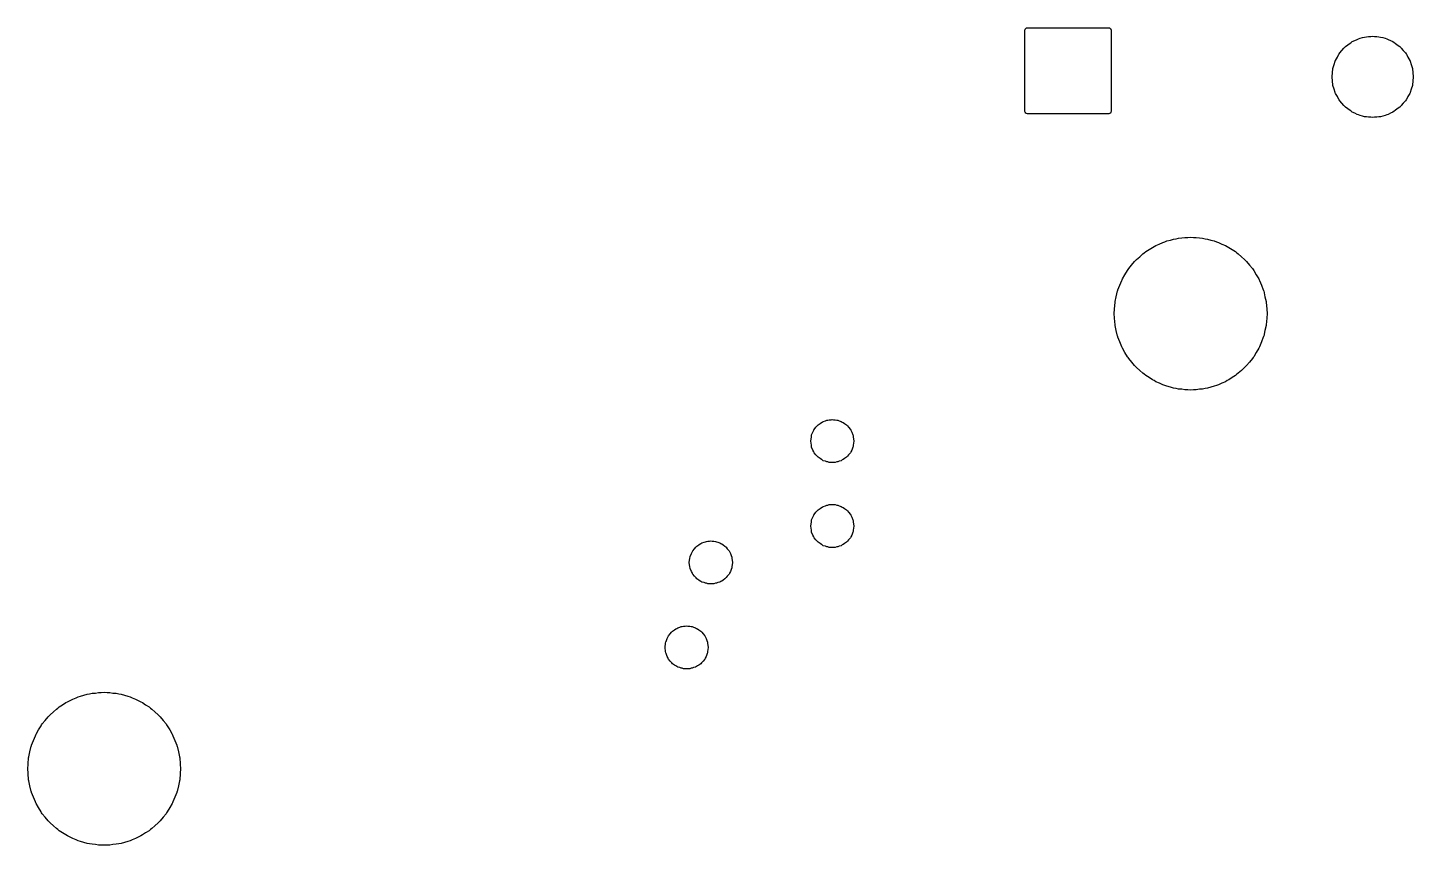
# Model space of a CAD drawing. Extents: x -3.86 to 1.02, y -1.6 to 1.02.
# Drawn here: x -3.863 to -2.721, y -1.033 to -0.36 of the extents above; entities that cross this region are included whole.
import ezdxf

# ---------------------------------------------------------------- set-up
doc = ezdxf.new("R2010")
doc.units = 0
doc.header["$MEASUREMENT"] = 0
doc.layers.add('BLACK', color=7, linetype='CONTINUOUS')

msp = doc.modelspace()

# ---------------------------------------------------------------- linework, layer by layer
at = {"layer": 'BLACK', "linetype": 'CONTINUOUS'}
for p, q in [((-3.0412, -0.3615), (-3.041, -0.3608)), ((-3.0412, -0.4285), (-3.0412, -0.3615)), ((-3.041, -0.3608), (-3.0406, -0.3601)), ((-3.0406, -0.3601), (-3.0399, -0.3597)), ((-3.0399, -0.3597), (-3.0392, -0.3595)), ((-3.0392, -0.3595), (-2.9722, -0.3595)), ((-2.9722, -0.3595), (-2.9715, -0.3597)), ((-2.9715, -0.3597), (-2.9708, -0.3601)), ((-2.9708, -0.3601), (-2.9704, -0.3608)), ((-2.9704, -0.3608), (-2.9702, -0.3615)), ((-2.9702, -0.3615), (-2.9702, -0.4285)), ((-2.78, -0.3782), (-2.7784, -0.3763)), ((-2.7784, -0.3763), (-2.7778, -0.3758)), ((-2.7778, -0.3758), (-2.7771, -0.3751)), ((-2.7771, -0.3751), (-2.7751, -0.3736)), ((-2.7751, -0.3736), (-2.7733, -0.3722)), ((-2.7733, -0.3722), (-2.7725, -0.3717)), ((-2.7725, -0.3717), (-2.7715, -0.371)), ((-2.7715, -0.371), (-2.7694, -0.37)), ((-2.7694, -0.37), (-2.7675, -0.3691)), ((-2.7675, -0.3691), (-2.7664, -0.3687)), ((-2.7664, -0.3687), (-2.7651, -0.3681)), ((-2.7651, -0.3681), (-2.763, -0.3677)), ((-2.763, -0.3677), (-2.7613, -0.3672)), ((-2.7613, -0.3672), (-2.7599, -0.367)), ((-2.7599, -0.367), (-2.7582, -0.3667)), ((-2.7582, -0.3667), (-2.7563, -0.3667)), ((-2.7563, -0.3667), (-2.7547, -0.3665)), ((-2.7547, -0.3665), (-2.7531, -0.3667)), ((-2.7531, -0.3667), (-2.7512, -0.3667)), ((-2.7512, -0.3667), (-2.7496, -0.367)), ((-2.7496, -0.367), (-2.7482, -0.3672)), ((-2.7482, -0.3672), (-2.7464, -0.3677)), ((-2.7464, -0.3677), (-2.7444, -0.3681)), ((-2.7444, -0.3681), (-2.7431, -0.3687)), ((-2.7431, -0.3687), (-2.7419, -0.3691)), ((-2.7419, -0.3691), (-2.7401, -0.37)), ((-2.7401, -0.37), (-2.738, -0.371)), ((-2.738, -0.371), (-2.737, -0.3717)), ((-2.737, -0.3717), (-2.7361, -0.3722)), ((-2.7361, -0.3722), (-2.7344, -0.3736)), ((-2.7344, -0.3736), (-2.7323, -0.3751)), ((-2.7323, -0.3751), (-2.7316, -0.3758)), ((-2.7316, -0.3758), (-2.7311, -0.3763)), ((-2.7311, -0.3763), (-2.7295, -0.3782)), ((-2.7865, -0.3899), (-2.7857, -0.3872)), ((-2.7857, -0.3872), (-2.7855, -0.3869)), ((-2.7855, -0.3869), (-2.7853, -0.3864)), ((-2.7853, -0.3864), (-2.7838, -0.3838)), ((-2.7838, -0.3838), (-2.7826, -0.3814)), ((-2.7826, -0.3814), (-2.7822, -0.381)), ((-2.7822, -0.381), (-2.7818, -0.3803)), ((-2.7818, -0.3803), (-2.78, -0.3782)), ((-2.7295, -0.3782), (-2.7276, -0.3803)), ((-2.7276, -0.3803), (-2.7272, -0.381)), ((-2.7272, -0.381), (-2.7269, -0.3814)), ((-2.7269, -0.3814), (-2.7256, -0.3838)), ((-2.7256, -0.3838), (-2.7241, -0.3864)), ((-2.7241, -0.3864), (-2.7239, -0.3869)), ((-2.7239, -0.3869), (-2.7238, -0.3872)), ((-2.7238, -0.3872), (-2.723, -0.3899)), ((-2.7882, -0.4), (-2.7879, -0.3964)), ((-2.7879, -0.3964), (-2.7876, -0.3935)), ((-2.7876, -0.3935), (-2.7875, -0.3934)), ((-2.7875, -0.393), (-2.7865, -0.3899)), ((-2.7875, -0.3934), (-2.7875, -0.393)), ((-2.723, -0.3899), (-2.722, -0.393)), ((-2.722, -0.393), (-2.7219, -0.3934)), ((-2.7219, -0.3934), (-2.7219, -0.3935)), ((-2.7219, -0.3935), (-2.7216, -0.3964)), ((-2.7216, -0.3964), (-2.7212, -0.4)), ((-2.7879, -0.4036), (-2.7882, -0.4)), ((-2.7876, -0.4065), (-2.7879, -0.4036)), ((-2.7875, -0.4066), (-2.7876, -0.4065)), ((-2.7875, -0.407), (-2.7875, -0.4066)), ((-2.7865, -0.4101), (-2.7875, -0.407)), ((-2.7857, -0.4128), (-2.7865, -0.4101)), ((-2.723, -0.4101), (-2.7238, -0.4128)), ((-2.722, -0.407), (-2.723, -0.4101)), ((-2.7219, -0.4066), (-2.722, -0.407)), ((-2.7216, -0.4036), (-2.7219, -0.4065)), ((-2.7219, -0.4065), (-2.7219, -0.4066)), ((-2.7212, -0.4), (-2.7216, -0.4036)), ((-2.7855, -0.4131), (-2.7857, -0.4128)), ((-2.7853, -0.4136), (-2.7855, -0.4131)), ((-2.7838, -0.4162), (-2.7853, -0.4136)), ((-2.7826, -0.4186), (-2.7838, -0.4162)), ((-2.7822, -0.419), (-2.7826, -0.4186)), ((-2.7818, -0.4197), (-2.7822, -0.419)), ((-2.78, -0.4218), (-2.7818, -0.4197)), ((-2.7784, -0.4237), (-2.78, -0.4218)), ((-2.7295, -0.4218), (-2.7311, -0.4237)), ((-2.7276, -0.4197), (-2.7295, -0.4218)), ((-2.7272, -0.419), (-2.7276, -0.4197)), ((-2.7269, -0.4186), (-2.7272, -0.419)), ((-2.7256, -0.4162), (-2.7269, -0.4186)), ((-2.7241, -0.4136), (-2.7256, -0.4162)), ((-2.7239, -0.4131), (-2.7241, -0.4136)), ((-2.7238, -0.4128), (-2.7239, -0.4131)), ((-3.041, -0.4292), (-3.0412, -0.4285)), ((-3.0406, -0.4299), (-3.041, -0.4292)), ((-3.0399, -0.4303), (-3.0406, -0.4299)), ((-3.0392, -0.4305), (-3.0399, -0.4303)), ((-2.9722, -0.4305), (-3.0392, -0.4305)), ((-2.9715, -0.4303), (-2.9722, -0.4305)), ((-2.9708, -0.4299), (-2.9715, -0.4303)), ((-2.9704, -0.4292), (-2.9708, -0.4299)), ((-2.9702, -0.4285), (-2.9704, -0.4292)), ((-2.7778, -0.4242), (-2.7784, -0.4237)), ((-2.7771, -0.4249), (-2.7778, -0.4242)), ((-2.7751, -0.4264), (-2.7771, -0.4249)), ((-2.7733, -0.4278), (-2.7751, -0.4264)), ((-2.7725, -0.4283), (-2.7733, -0.4278)), ((-2.7715, -0.429), (-2.7725, -0.4283)), ((-2.7694, -0.43), (-2.7715, -0.429)), ((-2.7675, -0.4309), (-2.7694, -0.43)), ((-2.7664, -0.4313), (-2.7675, -0.4309)), ((-2.7651, -0.4319), (-2.7664, -0.4313)), ((-2.763, -0.4323), (-2.7651, -0.4319)), ((-2.7613, -0.4328), (-2.763, -0.4323)), ((-2.7599, -0.433), (-2.7613, -0.4328)), ((-2.7582, -0.4333), (-2.7599, -0.433)), ((-2.7563, -0.4333), (-2.7582, -0.4333)), ((-2.7547, -0.4335), (-2.7563, -0.4333)), ((-2.7531, -0.4333), (-2.7547, -0.4335)), ((-2.7512, -0.4333), (-2.7531, -0.4333)), ((-2.7496, -0.433), (-2.7512, -0.4333)), ((-2.7482, -0.4328), (-2.7496, -0.433)), ((-2.7464, -0.4323), (-2.7482, -0.4328)), ((-2.7444, -0.4319), (-2.7464, -0.4323)), ((-2.7431, -0.4313), (-2.7444, -0.4319)), ((-2.7419, -0.4309), (-2.7431, -0.4313)), ((-2.7401, -0.43), (-2.7419, -0.4309)), ((-2.738, -0.429), (-2.7401, -0.43)), ((-2.737, -0.4283), (-2.738, -0.429)), ((-2.7361, -0.4278), (-2.737, -0.4283)), ((-2.7344, -0.4264), (-2.7361, -0.4278)), ((-2.7323, -0.4249), (-2.7344, -0.4264)), ((-2.7316, -0.4242), (-2.7323, -0.4249)), ((-2.7311, -0.4237), (-2.7316, -0.4242)), ((-2.9305, -0.5377), (-2.9277, -0.5364)), ((-2.9277, -0.5364), (-2.926, -0.5358)), ((-2.926, -0.5358), (-2.9242, -0.5351)), ((-2.9242, -0.5351), (-2.9214, -0.5344)), ((-2.9214, -0.5344), (-2.9187, -0.5336)), ((-2.9187, -0.5336), (-2.9167, -0.5333)), ((-2.9167, -0.5333), (-2.9146, -0.5328)), ((-2.9146, -0.5328), (-2.9119, -0.5326)), ((-2.9119, -0.5326), (-2.9094, -0.5322)), ((-2.9094, -0.5322), (-2.9071, -0.5322)), ((-2.9071, -0.5322), (-2.9047, -0.532)), ((-2.9047, -0.532), (-2.9023, -0.5322)), ((-2.9023, -0.5322), (-2.9, -0.5322)), ((-2.9, -0.5322), (-2.8975, -0.5326)), ((-2.8975, -0.5326), (-2.8949, -0.5328)), ((-2.8949, -0.5328), (-2.8927, -0.5333)), ((-2.8927, -0.5333), (-2.8907, -0.5336)), ((-2.8907, -0.5336), (-2.8881, -0.5344)), ((-2.8881, -0.5344), (-2.8853, -0.5351)), ((-2.8853, -0.5351), (-2.8834, -0.5358)), ((-2.8834, -0.5358), (-2.8817, -0.5364)), ((-2.8817, -0.5364), (-2.879, -0.5377)), ((-2.9466, -0.5482), (-2.944, -0.5458)), ((-2.944, -0.5458), (-2.9429, -0.545)), ((-2.9429, -0.545), (-2.9417, -0.544)), ((-2.9417, -0.544), (-2.9389, -0.5423)), ((-2.9389, -0.5423), (-2.9362, -0.5405)), ((-2.9362, -0.5405), (-2.9348, -0.5398)), ((-2.9348, -0.5398), (-2.9333, -0.5389)), ((-2.9333, -0.5389), (-2.9305, -0.5377)), ((-2.879, -0.5377), (-2.8761, -0.5389)), ((-2.8761, -0.5389), (-2.8747, -0.5398)), ((-2.8747, -0.5398), (-2.8732, -0.5405)), ((-2.8732, -0.5405), (-2.8705, -0.5423)), ((-2.8705, -0.5423), (-2.8677, -0.544)), ((-2.8677, -0.544), (-2.8666, -0.545)), ((-2.8666, -0.545), (-2.8655, -0.5458)), ((-2.8655, -0.5458), (-2.8629, -0.5482)), ((-2.9568, -0.5595), (-2.9562, -0.5588)), ((-2.9562, -0.5588), (-2.9557, -0.558)), ((-2.9557, -0.558), (-2.9533, -0.5551)), ((-2.9533, -0.5551), (-2.9509, -0.5522)), ((-2.9509, -0.5522), (-2.9501, -0.5514)), ((-2.9501, -0.5514), (-2.9493, -0.5505)), ((-2.9493, -0.5505), (-2.9466, -0.5482)), ((-2.8629, -0.5482), (-2.8602, -0.5505)), ((-2.8602, -0.5505), (-2.8594, -0.5514)), ((-2.8594, -0.5514), (-2.8586, -0.5522)), ((-2.8586, -0.5522), (-2.8562, -0.5551)), ((-2.8562, -0.5551), (-2.8538, -0.558)), ((-2.8538, -0.558), (-2.8532, -0.5588)), ((-2.8532, -0.5588), (-2.8527, -0.5595)), ((-2.963, -0.5717), (-2.9615, -0.5677)), ((-2.9615, -0.5677), (-2.9611, -0.5671)), ((-2.9611, -0.5671), (-2.9609, -0.5664)), ((-2.9609, -0.5664), (-2.9588, -0.563)), ((-2.9588, -0.563), (-2.9568, -0.5595)), ((-2.8527, -0.5595), (-2.8507, -0.563)), ((-2.8507, -0.563), (-2.8486, -0.5664)), ((-2.8486, -0.5664), (-2.8483, -0.5671)), ((-2.8483, -0.5671), (-2.848, -0.5677)), ((-2.848, -0.5677), (-2.8464, -0.5717)), ((-2.9669, -0.5851), (-2.966, -0.5811)), ((-2.966, -0.5811), (-2.9649, -0.5764)), ((-2.9649, -0.5764), (-2.9648, -0.5761)), ((-2.9648, -0.5761), (-2.9646, -0.5755)), ((-2.9646, -0.5755), (-2.963, -0.5717)), ((-2.8464, -0.5717), (-2.8448, -0.5755)), ((-2.8448, -0.5755), (-2.8447, -0.5761)), ((-2.8447, -0.5761), (-2.8445, -0.5764)), ((-2.8445, -0.5764), (-2.8435, -0.5811)), ((-2.8435, -0.5811), (-2.8425, -0.5851)), ((-2.9677, -0.595), (-2.9674, -0.5913)), ((-2.9674, -0.5913), (-2.967, -0.5856)), ((-2.967, -0.5855), (-2.9669, -0.5851)), ((-2.967, -0.5856), (-2.967, -0.5855)), ((-2.8425, -0.5851), (-2.8425, -0.5855)), ((-2.8425, -0.5855), (-2.8424, -0.5856)), ((-2.8424, -0.5856), (-2.842, -0.5913)), ((-2.842, -0.5913), (-2.8417, -0.595)), ((-2.9674, -0.5987), (-2.9677, -0.595)), ((-2.967, -0.6044), (-2.9674, -0.5987)), ((-2.967, -0.6045), (-2.967, -0.6044)), ((-2.9669, -0.6049), (-2.967, -0.6045)), ((-2.966, -0.6089), (-2.9669, -0.6049)), ((-2.8425, -0.6049), (-2.8435, -0.6089)), ((-2.8424, -0.6044), (-2.8425, -0.6045)), ((-2.8425, -0.6045), (-2.8425, -0.6049)), ((-2.842, -0.5987), (-2.8424, -0.6044)), ((-2.8417, -0.595), (-2.842, -0.5987)), ((-2.9649, -0.6136), (-2.966, -0.6089)), ((-2.9648, -0.6139), (-2.9649, -0.6136)), ((-2.9646, -0.6145), (-2.9648, -0.6139)), ((-2.963, -0.6183), (-2.9646, -0.6145)), ((-2.8448, -0.6145), (-2.8464, -0.6183)), ((-2.8447, -0.6139), (-2.8448, -0.6145)), ((-2.8445, -0.6136), (-2.8447, -0.6139)), ((-2.8435, -0.6089), (-2.8445, -0.6136)), ((-2.9615, -0.6223), (-2.963, -0.6183)), ((-2.9611, -0.6229), (-2.9615, -0.6223)), ((-2.9609, -0.6236), (-2.9611, -0.6229)), ((-2.9588, -0.627), (-2.9609, -0.6236)), ((-2.9568, -0.6305), (-2.9588, -0.627)), ((-2.8507, -0.627), (-2.8527, -0.6305)), ((-2.8486, -0.6236), (-2.8507, -0.627)), ((-2.8483, -0.6229), (-2.8486, -0.6236)), ((-2.848, -0.6223), (-2.8483, -0.6229)), ((-2.8464, -0.6183), (-2.848, -0.6223)), ((-2.9562, -0.6311), (-2.9568, -0.6305)), ((-2.9557, -0.632), (-2.9562, -0.6311)), ((-2.9532, -0.6349), (-2.9557, -0.632)), ((-2.9509, -0.6378), (-2.9532, -0.6349)), ((-2.9501, -0.6386), (-2.9509, -0.6378)), ((-2.9493, -0.6395), (-2.9501, -0.6386)), ((-2.8594, -0.6386), (-2.8602, -0.6395)), ((-2.8586, -0.6378), (-2.8594, -0.6386)), ((-2.8562, -0.6349), (-2.8586, -0.6378)), ((-2.8538, -0.632), (-2.8562, -0.6349)), ((-2.8532, -0.6311), (-2.8538, -0.632)), ((-2.8527, -0.6305), (-2.8532, -0.6311)), ((-2.9466, -0.6418), (-2.9493, -0.6395)), ((-2.944, -0.6442), (-2.9466, -0.6418)), ((-2.9429, -0.645), (-2.944, -0.6442)), ((-2.9417, -0.646), (-2.9429, -0.645)), ((-2.9389, -0.6477), (-2.9417, -0.646)), ((-2.9362, -0.6495), (-2.9389, -0.6477)), ((-2.9348, -0.6502), (-2.9362, -0.6495)), ((-2.9333, -0.6511), (-2.9348, -0.6502)), ((-2.8746, -0.6502), (-2.8761, -0.6511)), ((-2.8732, -0.6495), (-2.8746, -0.6502)), ((-2.8705, -0.6477), (-2.8732, -0.6495)), ((-2.8677, -0.646), (-2.8705, -0.6477)), ((-2.8666, -0.645), (-2.8677, -0.646)), ((-2.8655, -0.6442), (-2.8666, -0.645)), ((-2.8629, -0.6418), (-2.8655, -0.6442)), ((-2.8602, -0.6395), (-2.8629, -0.6418)), ((-2.9304, -0.6523), (-2.9333, -0.6511)), ((-2.9277, -0.6536), (-2.9304, -0.6523)), ((-2.926, -0.6542), (-2.9277, -0.6536)), ((-2.9242, -0.6549), (-2.926, -0.6542)), ((-2.9214, -0.6556), (-2.9242, -0.6549)), ((-2.9187, -0.6564), (-2.9214, -0.6556)), ((-2.9167, -0.6567), (-2.9187, -0.6564)), ((-2.9146, -0.6572), (-2.9167, -0.6567)), ((-2.9119, -0.6574), (-2.9146, -0.6572)), ((-2.9094, -0.6578), (-2.9119, -0.6574)), ((-2.9071, -0.6578), (-2.9094, -0.6578)), ((-2.9047, -0.658), (-2.9071, -0.6578)), ((-2.9023, -0.6578), (-2.9047, -0.658)), ((-2.9, -0.6578), (-2.9023, -0.6578)), ((-2.8975, -0.6574), (-2.9, -0.6578)), ((-2.8949, -0.6572), (-2.8975, -0.6574)), ((-2.8927, -0.6567), (-2.8949, -0.6572)), ((-2.8907, -0.6564), (-2.8927, -0.6567)), ((-2.8881, -0.6556), (-2.8907, -0.6564)), ((-2.8853, -0.6549), (-2.8881, -0.6556)), ((-2.8834, -0.6542), (-2.8853, -0.6549)), ((-2.8817, -0.6536), (-2.8834, -0.6542)), ((-2.879, -0.6523), (-2.8817, -0.6536)), ((-2.8761, -0.6511), (-2.879, -0.6523)), ((-3.21, -0.6855), (-3.2089, -0.6847)), ((-3.2089, -0.6847), (-3.2082, -0.6844)), ((-3.2082, -0.6844), (-3.2074, -0.6838)), ((-3.2074, -0.6838), (-3.2057, -0.6834)), ((-3.2057, -0.6834), (-3.2046, -0.6829)), ((-3.2046, -0.6829), (-3.2037, -0.6828)), ((-3.2037, -0.6828), (-3.2025, -0.6824)), ((-3.2025, -0.6824), (-3.201, -0.6824)), ((-3.201, -0.6824), (-3.2, -0.6823)), ((-3.2, -0.6823), (-3.1989, -0.6824)), ((-3.1989, -0.6824), (-3.1975, -0.6824)), ((-3.1975, -0.6824), (-3.1963, -0.6828)), ((-3.1963, -0.6828), (-3.1954, -0.6829)), ((-3.1954, -0.6829), (-3.1943, -0.6834)), ((-3.1943, -0.6834), (-3.1926, -0.6838)), ((-3.1926, -0.6838), (-3.1918, -0.6844)), ((-3.1918, -0.6844), (-3.1911, -0.6847)), ((-3.1911, -0.6847), (-3.19, -0.6855)), ((-3.2172, -0.6965), (-3.2171, -0.6954)), ((-3.2171, -0.6954), (-3.217, -0.695)), ((-3.2171, -0.6954), (-3.2171, -0.6954)), ((-3.217, -0.695), (-3.216, -0.6926)), ((-3.216, -0.6926), (-3.2153, -0.6911)), ((-3.2153, -0.6911), (-3.2152, -0.6909)), ((-3.2152, -0.6909), (-3.2149, -0.6904)), ((-3.2149, -0.6904), (-3.2135, -0.6887)), ((-3.2135, -0.6887), (-3.2125, -0.6875)), ((-3.2125, -0.6875), (-3.2122, -0.6872)), ((-3.2122, -0.6872), (-3.2116, -0.6866)), ((-3.2116, -0.6866), (-3.21, -0.6855)), ((-3.19, -0.6855), (-3.1884, -0.6866)), ((-3.1884, -0.6866), (-3.1878, -0.6872)), ((-3.1878, -0.6872), (-3.1875, -0.6875)), ((-3.1875, -0.6875), (-3.1865, -0.6887)), ((-3.1865, -0.6887), (-3.1851, -0.6904)), ((-3.1851, -0.6904), (-3.1848, -0.6909)), ((-3.1848, -0.6909), (-3.1847, -0.6911)), ((-3.1847, -0.6911), (-3.184, -0.6926)), ((-3.184, -0.6926), (-3.183, -0.695)), ((-3.183, -0.695), (-3.1829, -0.6954)), ((-3.1829, -0.6954), (-3.1829, -0.6954)), ((-3.1829, -0.6954), (-3.1827, -0.6965)), ((-3.2178, -0.7), (-3.2172, -0.6965)), ((-3.2172, -0.7035), (-3.2178, -0.7)), ((-3.2171, -0.7046), (-3.2172, -0.7035)), ((-3.217, -0.705), (-3.2171, -0.7046)), ((-3.2171, -0.7046), (-3.2171, -0.7046)), ((-3.216, -0.7074), (-3.217, -0.705)), ((-3.2153, -0.7089), (-3.216, -0.7074)), ((-3.184, -0.7074), (-3.1847, -0.7089)), ((-3.183, -0.705), (-3.184, -0.7074)), ((-3.1829, -0.7046), (-3.183, -0.705)), ((-3.1827, -0.7035), (-3.1829, -0.7046)), ((-3.1829, -0.7046), (-3.1829, -0.7046)), ((-3.1827, -0.6965), (-3.1822, -0.7)), ((-3.1822, -0.7), (-3.1827, -0.7035)), ((-3.2152, -0.7091), (-3.2153, -0.7089)), ((-3.2149, -0.7096), (-3.2152, -0.7091)), ((-3.2135, -0.7113), (-3.2149, -0.7096)), ((-3.2125, -0.7125), (-3.2135, -0.7113)), ((-3.2122, -0.7128), (-3.2125, -0.7125)), ((-3.2116, -0.7134), (-3.2122, -0.7128)), ((-3.21, -0.7145), (-3.2116, -0.7134)), ((-3.2089, -0.7153), (-3.21, -0.7145)), ((-3.2082, -0.7156), (-3.2089, -0.7153)), ((-3.2074, -0.7162), (-3.2082, -0.7156)), ((-3.2057, -0.7166), (-3.2074, -0.7162)), ((-3.2046, -0.7171), (-3.2057, -0.7166)), ((-3.2037, -0.7172), (-3.2046, -0.7171)), ((-3.2025, -0.7176), (-3.2037, -0.7172)), ((-3.201, -0.7176), (-3.2025, -0.7176)), ((-3.2, -0.7177), (-3.201, -0.7176)), ((-3.1989, -0.7176), (-3.2, -0.7177)), ((-3.1975, -0.7176), (-3.1989, -0.7176)), ((-3.1963, -0.7172), (-3.1975, -0.7176)), ((-3.1954, -0.7171), (-3.1963, -0.7172)), ((-3.1943, -0.7166), (-3.1954, -0.7171)), ((-3.1926, -0.7162), (-3.1943, -0.7166)), ((-3.1918, -0.7156), (-3.1926, -0.7162)), ((-3.1911, -0.7153), (-3.1918, -0.7156)), ((-3.19, -0.7145), (-3.1911, -0.7153)), ((-3.1884, -0.7134), (-3.19, -0.7145)), ((-3.1878, -0.7128), (-3.1884, -0.7134)), ((-3.1875, -0.7125), (-3.1878, -0.7128)), ((-3.1865, -0.7113), (-3.1875, -0.7125)), ((-3.1851, -0.7096), (-3.1865, -0.7113)), ((-3.1848, -0.7091), (-3.1851, -0.7096)), ((-3.1847, -0.7089), (-3.1848, -0.7091)), ((-3.2074, -0.7538), (-3.2057, -0.7534)), ((-3.2057, -0.7534), (-3.2046, -0.7529)), ((-3.2046, -0.7529), (-3.2037, -0.7528)), ((-3.2037, -0.7528), (-3.2025, -0.7524)), ((-3.2025, -0.7524), (-3.201, -0.7524)), ((-3.201, -0.7524), (-3.2, -0.7523)), ((-3.2, -0.7523), (-3.1989, -0.7524)), ((-3.1989, -0.7524), (-3.1975, -0.7524)), ((-3.1975, -0.7524), (-3.1963, -0.7528)), ((-3.1963, -0.7528), (-3.1954, -0.7529)), ((-3.1954, -0.7529), (-3.1943, -0.7534)), ((-3.1943, -0.7534), (-3.1926, -0.7538)), ((-3.217, -0.765), (-3.216, -0.7626)), ((-3.216, -0.7626), (-3.2153, -0.7611)), ((-3.2153, -0.7611), (-3.2152, -0.7609)), ((-3.2152, -0.7609), (-3.2149, -0.7604)), ((-3.2149, -0.7604), (-3.2135, -0.7587)), ((-3.2135, -0.7587), (-3.2125, -0.7575)), ((-3.2125, -0.7575), (-3.2122, -0.7572)), ((-3.2122, -0.7572), (-3.2116, -0.7566)), ((-3.2116, -0.7566), (-3.21, -0.7555)), ((-3.21, -0.7555), (-3.2089, -0.7547)), ((-3.2089, -0.7547), (-3.2082, -0.7544)), ((-3.2082, -0.7544), (-3.2074, -0.7538)), ((-3.1926, -0.7538), (-3.1918, -0.7544)), ((-3.1918, -0.7544), (-3.1911, -0.7547)), ((-3.1911, -0.7547), (-3.19, -0.7555)), ((-3.19, -0.7555), (-3.1884, -0.7566)), ((-3.1884, -0.7566), (-3.1878, -0.7572)), ((-3.1878, -0.7572), (-3.1875, -0.7575)), ((-3.1875, -0.7575), (-3.1865, -0.7587)), ((-3.1865, -0.7587), (-3.1851, -0.7604)), ((-3.1851, -0.7604), (-3.1848, -0.7609)), ((-3.1848, -0.7609), (-3.1847, -0.7611)), ((-3.1847, -0.7611), (-3.184, -0.7626)), ((-3.184, -0.7626), (-3.183, -0.765)), ((-3.2178, -0.77), (-3.2172, -0.7665)), ((-3.2172, -0.7735), (-3.2178, -0.77)), ((-3.2172, -0.7665), (-3.2171, -0.7654)), ((-3.2171, -0.7746), (-3.2172, -0.7735)), ((-3.2171, -0.7654), (-3.217, -0.765)), ((-3.2171, -0.7654), (-3.2171, -0.7654)), ((-3.217, -0.775), (-3.2171, -0.7746)), ((-3.2171, -0.7746), (-3.2171, -0.7746)), ((-3.216, -0.7774), (-3.217, -0.775)), ((-3.183, -0.775), (-3.184, -0.7774)), ((-3.183, -0.765), (-3.1829, -0.7654)), ((-3.1829, -0.7746), (-3.183, -0.775)), ((-3.1829, -0.7654), (-3.1829, -0.7654)), ((-3.1829, -0.7654), (-3.1827, -0.7665)), ((-3.1827, -0.7735), (-3.1829, -0.7746)), ((-3.1829, -0.7746), (-3.1829, -0.7746)), ((-3.1827, -0.7665), (-3.1822, -0.77)), ((-3.1822, -0.77), (-3.1827, -0.7735)), ((-3.3135, -0.7887), (-3.3125, -0.7875)), ((-3.3125, -0.7875), (-3.3122, -0.7872)), ((-3.3122, -0.7872), (-3.3116, -0.7866)), ((-3.3116, -0.7866), (-3.31, -0.7855)), ((-3.31, -0.7855), (-3.3089, -0.7847)), ((-3.3089, -0.7847), (-3.3082, -0.7844)), ((-3.3082, -0.7844), (-3.3074, -0.7838)), ((-3.3074, -0.7838), (-3.3057, -0.7834)), ((-3.3057, -0.7834), (-3.3046, -0.7829)), ((-3.3046, -0.7829), (-3.3037, -0.7828)), ((-3.3037, -0.7828), (-3.3025, -0.7824)), ((-3.3025, -0.7824), (-3.3011, -0.7824)), ((-3.3011, -0.7824), (-3.3, -0.7823)), ((-3.3, -0.7823), (-3.299, -0.7824)), ((-3.299, -0.7824), (-3.2975, -0.7824)), ((-3.2975, -0.7824), (-3.2963, -0.7828)), ((-3.2963, -0.7828), (-3.2954, -0.7829)), ((-3.2954, -0.7829), (-3.2943, -0.7834)), ((-3.2943, -0.7834), (-3.2926, -0.7838)), ((-3.2926, -0.7838), (-3.2918, -0.7844)), ((-3.2918, -0.7844), (-3.2911, -0.7847)), ((-3.2911, -0.7847), (-3.29, -0.7855)), ((-3.29, -0.7855), (-3.2884, -0.7866)), ((-3.2884, -0.7866), (-3.2878, -0.7872)), ((-3.2878, -0.7872), (-3.2875, -0.7875)), ((-3.2875, -0.7875), (-3.2865, -0.7887)), ((-3.2153, -0.7789), (-3.216, -0.7774)), ((-3.2152, -0.7791), (-3.2153, -0.7789)), ((-3.2149, -0.7796), (-3.2152, -0.7791)), ((-3.2135, -0.7813), (-3.2149, -0.7796)), ((-3.2125, -0.7825), (-3.2135, -0.7813)), ((-3.2122, -0.7828), (-3.2125, -0.7825)), ((-3.2116, -0.7834), (-3.2122, -0.7828)), ((-3.21, -0.7845), (-3.2116, -0.7834)), ((-3.2089, -0.7853), (-3.21, -0.7845)), ((-3.2082, -0.7856), (-3.2089, -0.7853)), ((-3.2074, -0.7862), (-3.2082, -0.7856)), ((-3.2057, -0.7866), (-3.2074, -0.7862)), ((-3.2046, -0.7871), (-3.2057, -0.7866)), ((-3.2037, -0.7872), (-3.2046, -0.7871)), ((-3.2025, -0.7876), (-3.2037, -0.7872)), ((-3.201, -0.7876), (-3.2025, -0.7876)), ((-3.2, -0.7877), (-3.201, -0.7876)), ((-3.1989, -0.7876), (-3.2, -0.7877)), ((-3.1975, -0.7876), (-3.1989, -0.7876)), ((-3.1963, -0.7872), (-3.1975, -0.7876)), ((-3.1954, -0.7871), (-3.1963, -0.7872)), ((-3.1943, -0.7866), (-3.1954, -0.7871)), ((-3.1926, -0.7862), (-3.1943, -0.7866)), ((-3.1918, -0.7856), (-3.1926, -0.7862)), ((-3.1911, -0.7853), (-3.1918, -0.7856)), ((-3.19, -0.7845), (-3.1911, -0.7853)), ((-3.1884, -0.7834), (-3.19, -0.7845)), ((-3.1878, -0.7828), (-3.1884, -0.7834)), ((-3.1875, -0.7825), (-3.1878, -0.7828)), ((-3.1865, -0.7813), (-3.1875, -0.7825)), ((-3.1851, -0.7796), (-3.1865, -0.7813)), ((-3.1848, -0.7791), (-3.1851, -0.7796)), ((-3.1847, -0.7789), (-3.1848, -0.7791)), ((-3.184, -0.7774), (-3.1847, -0.7789)), ((-3.3178, -0.8), (-3.3173, -0.7965)), ((-3.3173, -0.7965), (-3.3171, -0.7954)), ((-3.3171, -0.7954), (-3.317, -0.795)), ((-3.3171, -0.7954), (-3.3171, -0.7954)), ((-3.317, -0.795), (-3.316, -0.7926)), ((-3.316, -0.7926), (-3.3153, -0.7911)), ((-3.3153, -0.7911), (-3.3152, -0.7909)), ((-3.3152, -0.7909), (-3.3149, -0.7904)), ((-3.3149, -0.7904), (-3.3135, -0.7887)), ((-3.2865, -0.7887), (-3.2851, -0.7904)), ((-3.2851, -0.7904), (-3.2848, -0.7909)), ((-3.2848, -0.7909), (-3.2847, -0.7911)), ((-3.2847, -0.7911), (-3.284, -0.7926)), ((-3.284, -0.7926), (-3.283, -0.795)), ((-3.283, -0.795), (-3.2829, -0.7954)), ((-3.2829, -0.7954), (-3.2829, -0.7954)), ((-3.2829, -0.7954), (-3.2828, -0.7965)), ((-3.2828, -0.7965), (-3.2822, -0.8)), ((-3.3173, -0.8035), (-3.3178, -0.8)), ((-3.3171, -0.8046), (-3.3173, -0.8035)), ((-3.317, -0.805), (-3.3171, -0.8046)), ((-3.3171, -0.8046), (-3.3171, -0.8046)), ((-3.316, -0.8074), (-3.317, -0.805)), ((-3.3153, -0.8089), (-3.316, -0.8074)), ((-3.3152, -0.8091), (-3.3153, -0.8089)), ((-3.3149, -0.8096), (-3.3152, -0.8091)), ((-3.3135, -0.8113), (-3.3149, -0.8096)), ((-3.2851, -0.8096), (-3.2865, -0.8113)), ((-3.2848, -0.8091), (-3.2851, -0.8096)), ((-3.2847, -0.8089), (-3.2848, -0.8091)), ((-3.284, -0.8074), (-3.2847, -0.8089)), ((-3.283, -0.805), (-3.284, -0.8074)), ((-3.2829, -0.8046), (-3.283, -0.805)), ((-3.2828, -0.8035), (-3.2829, -0.8046)), ((-3.2829, -0.8046), (-3.2829, -0.8046)), ((-3.2822, -0.8), (-3.2828, -0.8035)), ((-3.3125, -0.8125), (-3.3135, -0.8113)), ((-3.3122, -0.8128), (-3.3125, -0.8125)), ((-3.3116, -0.8134), (-3.3122, -0.8128)), ((-3.31, -0.8145), (-3.3116, -0.8134)), ((-3.3089, -0.8153), (-3.31, -0.8145)), ((-3.3082, -0.8156), (-3.3089, -0.8153)), ((-3.3074, -0.8162), (-3.3082, -0.8156)), ((-3.3057, -0.8166), (-3.3074, -0.8162)), ((-3.3046, -0.8171), (-3.3057, -0.8166)), ((-3.3037, -0.8172), (-3.3046, -0.8171)), ((-3.3025, -0.8176), (-3.3037, -0.8172)), ((-3.3011, -0.8176), (-3.3025, -0.8176)), ((-3.3, -0.8177), (-3.3011, -0.8176)), ((-3.299, -0.8176), (-3.3, -0.8177)), ((-3.2975, -0.8176), (-3.299, -0.8176)), ((-3.2963, -0.8172), (-3.2975, -0.8176)), ((-3.2954, -0.8171), (-3.2963, -0.8172)), ((-3.2943, -0.8166), (-3.2954, -0.8171)), ((-3.2926, -0.8162), (-3.2943, -0.8166)), ((-3.2918, -0.8156), (-3.2926, -0.8162)), ((-3.2911, -0.8153), (-3.2918, -0.8156)), ((-3.29, -0.8145), (-3.2911, -0.8153)), ((-3.2884, -0.8134), (-3.29, -0.8145)), ((-3.2878, -0.8128), (-3.2884, -0.8134)), ((-3.2875, -0.8125), (-3.2878, -0.8128)), ((-3.2865, -0.8113), (-3.2875, -0.8125)), ((-3.3316, -0.8566), (-3.33, -0.8555)), ((-3.33, -0.8555), (-3.3289, -0.8547)), ((-3.3289, -0.8547), (-3.3282, -0.8544)), ((-3.3282, -0.8544), (-3.3274, -0.8538)), ((-3.3274, -0.8538), (-3.3257, -0.8534)), ((-3.3257, -0.8534), (-3.3246, -0.8529)), ((-3.3246, -0.8529), (-3.3237, -0.8528)), ((-3.3237, -0.8528), (-3.3225, -0.8524)), ((-3.3225, -0.8524), (-3.3211, -0.8524)), ((-3.3211, -0.8524), (-3.32, -0.8523)), ((-3.32, -0.8523), (-3.319, -0.8524)), ((-3.319, -0.8524), (-3.3175, -0.8524)), ((-3.3175, -0.8524), (-3.3163, -0.8528)), ((-3.3163, -0.8528), (-3.3154, -0.8529)), ((-3.3154, -0.8529), (-3.3143, -0.8534)), ((-3.3143, -0.8534), (-3.3126, -0.8538)), ((-3.3126, -0.8538), (-3.3118, -0.8544)), ((-3.3118, -0.8544), (-3.3111, -0.8547)), ((-3.3111, -0.8547), (-3.31, -0.8555)), ((-3.31, -0.8555), (-3.3084, -0.8566)), ((-3.3378, -0.87), (-3.3373, -0.8665)), ((-3.3373, -0.8665), (-3.3371, -0.8654)), ((-3.3371, -0.8654), (-3.337, -0.865)), ((-3.3371, -0.8654), (-3.3371, -0.8654)), ((-3.337, -0.865), (-3.336, -0.8626)), ((-3.336, -0.8626), (-3.3353, -0.8611)), ((-3.3353, -0.8611), (-3.3352, -0.8609)), ((-3.3352, -0.8609), (-3.3349, -0.8604)), ((-3.3349, -0.8604), (-3.3335, -0.8587)), ((-3.3335, -0.8587), (-3.3325, -0.8575)), ((-3.3325, -0.8575), (-3.3322, -0.8572)), ((-3.3322, -0.8572), (-3.3316, -0.8566)), ((-3.3084, -0.8566), (-3.3078, -0.8572)), ((-3.3078, -0.8572), (-3.3075, -0.8575)), ((-3.3075, -0.8575), (-3.3065, -0.8587)), ((-3.3065, -0.8587), (-3.3051, -0.8604)), ((-3.3051, -0.8604), (-3.3048, -0.8609)), ((-3.3048, -0.8609), (-3.3047, -0.8611)), ((-3.3047, -0.8611), (-3.304, -0.8626)), ((-3.304, -0.8626), (-3.303, -0.865)), ((-3.303, -0.865), (-3.3029, -0.8654)), ((-3.3029, -0.8654), (-3.3029, -0.8654)), ((-3.3029, -0.8654), (-3.3028, -0.8665)), ((-3.3028, -0.8665), (-3.3022, -0.87)), ((-3.3373, -0.8735), (-3.3378, -0.87)), ((-3.3371, -0.8746), (-3.3373, -0.8735)), ((-3.337, -0.875), (-3.3371, -0.8746)), ((-3.3371, -0.8746), (-3.3371, -0.8746)), ((-3.336, -0.8774), (-3.337, -0.875)), ((-3.3353, -0.8789), (-3.336, -0.8774)), ((-3.3352, -0.8791), (-3.3353, -0.8789)), ((-3.3349, -0.8796), (-3.3352, -0.8791)), ((-3.3048, -0.8791), (-3.3051, -0.8796)), ((-3.3047, -0.8789), (-3.3048, -0.8791)), ((-3.304, -0.8774), (-3.3047, -0.8789)), ((-3.303, -0.875), (-3.304, -0.8774)), ((-3.3029, -0.8746), (-3.303, -0.875)), ((-3.3028, -0.8735), (-3.3029, -0.8746)), ((-3.3029, -0.8746), (-3.3029, -0.8746)), ((-3.3022, -0.87), (-3.3028, -0.8735)), ((-3.3335, -0.8813), (-3.3349, -0.8796)), ((-3.3325, -0.8825), (-3.3335, -0.8813)), ((-3.3322, -0.8828), (-3.3325, -0.8825)), ((-3.3316, -0.8834), (-3.3322, -0.8828)), ((-3.33, -0.8845), (-3.3316, -0.8834)), ((-3.3289, -0.8853), (-3.33, -0.8845)), ((-3.3282, -0.8856), (-3.3289, -0.8853)), ((-3.3274, -0.8862), (-3.3282, -0.8856)), ((-3.3257, -0.8866), (-3.3274, -0.8862)), ((-3.3246, -0.8871), (-3.3257, -0.8866)), ((-3.3237, -0.8872), (-3.3246, -0.8871)), ((-3.3225, -0.8876), (-3.3237, -0.8872)), ((-3.3211, -0.8876), (-3.3225, -0.8876)), ((-3.32, -0.8877), (-3.3211, -0.8876)), ((-3.319, -0.8876), (-3.32, -0.8877)), ((-3.3175, -0.8876), (-3.319, -0.8876)), ((-3.3163, -0.8872), (-3.3175, -0.8876)), ((-3.3154, -0.8871), (-3.3163, -0.8872)), ((-3.3143, -0.8866), (-3.3154, -0.8871)), ((-3.3126, -0.8862), (-3.3143, -0.8866)), ((-3.3118, -0.8856), (-3.3126, -0.8862)), ((-3.3111, -0.8853), (-3.3118, -0.8856)), ((-3.31, -0.8845), (-3.3111, -0.8853)), ((-3.3084, -0.8834), (-3.31, -0.8845)), ((-3.3078, -0.8828), (-3.3084, -0.8834)), ((-3.3075, -0.8825), (-3.3078, -0.8828)), ((-3.3065, -0.8813), (-3.3075, -0.8825)), ((-3.3051, -0.8796), (-3.3065, -0.8813)), ((-3.8286, -0.9139), (-3.8257, -0.9127)), ((-3.8257, -0.9127), (-3.823, -0.9114)), ((-3.823, -0.9114), (-3.8213, -0.9108)), ((-3.8213, -0.9108), (-3.8195, -0.9101)), ((-3.8195, -0.9101), (-3.8167, -0.9094)), ((-3.8167, -0.9094), (-3.814, -0.9086)), ((-3.814, -0.9086), (-3.812, -0.9083)), ((-3.812, -0.9083), (-3.8098, -0.9078)), ((-3.8098, -0.9078), (-3.8072, -0.9076)), ((-3.8072, -0.9076), (-3.8047, -0.9072)), ((-3.8047, -0.9072), (-3.8024, -0.9072)), ((-3.8024, -0.9072), (-3.8, -0.907)), ((-3.8, -0.907), (-3.7976, -0.9072)), ((-3.7976, -0.9072), (-3.7953, -0.9072)), ((-3.7953, -0.9072), (-3.7928, -0.9076)), ((-3.7928, -0.9076), (-3.7902, -0.9078)), ((-3.7902, -0.9078), (-3.788, -0.9083)), ((-3.788, -0.9083), (-3.786, -0.9086)), ((-3.786, -0.9086), (-3.7833, -0.9094)), ((-3.7833, -0.9094), (-3.7805, -0.9101)), ((-3.7805, -0.9101), (-3.7787, -0.9108)), ((-3.7787, -0.9108), (-3.777, -0.9114)), ((-3.777, -0.9114), (-3.7743, -0.9127)), ((-3.7743, -0.9127), (-3.7714, -0.9139)), ((-3.8445, -0.9255), (-3.8418, -0.9232)), ((-3.8418, -0.9232), (-3.8393, -0.9208)), ((-3.8393, -0.9208), (-3.8382, -0.92)), ((-3.8382, -0.92), (-3.837, -0.919)), ((-3.837, -0.919), (-3.8342, -0.9173)), ((-3.8342, -0.9173), (-3.8315, -0.9155)), ((-3.8315, -0.9155), (-3.8301, -0.9148)), ((-3.8301, -0.9148), (-3.8286, -0.9139)), ((-3.7714, -0.9139), (-3.7699, -0.9148)), ((-3.7699, -0.9148), (-3.7685, -0.9155)), ((-3.7685, -0.9155), (-3.7658, -0.9173)), ((-3.7658, -0.9173), (-3.763, -0.919)), ((-3.763, -0.919), (-3.7618, -0.92)), ((-3.7618, -0.92), (-3.7607, -0.9208)), ((-3.7607, -0.9208), (-3.7582, -0.9232)), ((-3.7582, -0.9232), (-3.7555, -0.9255)), ((-3.8541, -0.938), (-3.852, -0.9345)), ((-3.852, -0.9345), (-3.8515, -0.9338)), ((-3.8515, -0.9338), (-3.851, -0.933)), ((-3.851, -0.933), (-3.8485, -0.9301)), ((-3.8485, -0.9301), (-3.8462, -0.9272)), ((-3.8462, -0.9272), (-3.8454, -0.9264)), ((-3.8454, -0.9264), (-3.8445, -0.9255)), ((-3.7555, -0.9255), (-3.7546, -0.9264)), ((-3.7546, -0.9264), (-3.7538, -0.9272)), ((-3.7538, -0.9272), (-3.7515, -0.9301)), ((-3.7515, -0.9301), (-3.749, -0.933)), ((-3.749, -0.933), (-3.7485, -0.9338)), ((-3.7485, -0.9338), (-3.748, -0.9345)), ((-3.748, -0.9345), (-3.7459, -0.938)), ((-3.8599, -0.9505), (-3.8583, -0.9467)), ((-3.8583, -0.9467), (-3.8567, -0.9427)), ((-3.8567, -0.9427), (-3.8564, -0.9421)), ((-3.8564, -0.9421), (-3.8561, -0.9414)), ((-3.8561, -0.9414), (-3.8541, -0.938)), ((-3.7459, -0.938), (-3.7439, -0.9414)), ((-3.7439, -0.9414), (-3.7436, -0.9421)), ((-3.7436, -0.9421), (-3.7433, -0.9427)), ((-3.7433, -0.9427), (-3.7417, -0.9467)), ((-3.7417, -0.9467), (-3.7401, -0.9505)), ((-3.8622, -0.9601), (-3.8612, -0.9561)), ((-3.8612, -0.9561), (-3.8602, -0.9514)), ((-3.8602, -0.9514), (-3.86, -0.9511)), ((-3.86, -0.9511), (-3.8599, -0.9505)), ((-3.7401, -0.9505), (-3.74, -0.9511)), ((-3.74, -0.9511), (-3.7398, -0.9514)), ((-3.7398, -0.9514), (-3.7388, -0.9561)), ((-3.7388, -0.9561), (-3.7378, -0.9601)), ((-3.863, -0.97), (-3.8627, -0.9663)), ((-3.8627, -0.9737), (-3.863, -0.97)), ((-3.8627, -0.9663), (-3.8623, -0.9606)), ((-3.8623, -0.9606), (-3.8622, -0.9605)), ((-3.8622, -0.9605), (-3.8622, -0.9601)), ((-3.7378, -0.9601), (-3.7378, -0.9605)), ((-3.7378, -0.9605), (-3.7377, -0.9606)), ((-3.7377, -0.9606), (-3.7373, -0.9663)), ((-3.7373, -0.9663), (-3.737, -0.97)), ((-3.737, -0.97), (-3.7373, -0.9737)), ((-3.8623, -0.9794), (-3.8627, -0.9737)), ((-3.8622, -0.9795), (-3.8623, -0.9794)), ((-3.8622, -0.9799), (-3.8622, -0.9795)), ((-3.8612, -0.9839), (-3.8622, -0.9799)), ((-3.7378, -0.9799), (-3.7388, -0.9839)), ((-3.7377, -0.9794), (-3.7378, -0.9795)), ((-3.7378, -0.9795), (-3.7378, -0.9799)), ((-3.7373, -0.9737), (-3.7377, -0.9794)), ((-3.8602, -0.9886), (-3.8612, -0.9839)), ((-3.86, -0.9889), (-3.8602, -0.9886)), ((-3.8599, -0.9895), (-3.86, -0.9889)), ((-3.8583, -0.9933), (-3.8599, -0.9895)), ((-3.8567, -0.9973), (-3.8583, -0.9933)), ((-3.7417, -0.9933), (-3.7433, -0.9973)), ((-3.7401, -0.9895), (-3.7417, -0.9933)), ((-3.74, -0.9889), (-3.7401, -0.9895)), ((-3.7398, -0.9886), (-3.74, -0.9889)), ((-3.7388, -0.9839), (-3.7398, -0.9886)), ((-3.8564, -0.9979), (-3.8567, -0.9973)), ((-3.8561, -0.9986), (-3.8564, -0.9979)), ((-3.8541, -1.002), (-3.8561, -0.9986)), ((-3.852, -1.0055), (-3.8541, -1.002)), ((-3.7459, -1.002), (-3.748, -1.0055)), ((-3.7439, -0.9986), (-3.7459, -1.002)), ((-3.7436, -0.9979), (-3.7439, -0.9986)), ((-3.7433, -0.9973), (-3.7436, -0.9979)), ((-3.8515, -1.0062), (-3.852, -1.0055)), ((-3.851, -1.007), (-3.8515, -1.0062)), ((-3.8485, -1.0099), (-3.851, -1.007)), ((-3.8462, -1.0128), (-3.8485, -1.0099)), ((-3.8454, -1.0136), (-3.8462, -1.0128)), ((-3.8445, -1.0145), (-3.8454, -1.0136)), ((-3.8418, -1.0169), (-3.8445, -1.0145)), ((-3.7555, -1.0145), (-3.7582, -1.0169)), ((-3.7546, -1.0136), (-3.7555, -1.0145)), ((-3.7538, -1.0128), (-3.7546, -1.0136)), ((-3.7515, -1.0099), (-3.7538, -1.0128)), ((-3.749, -1.007), (-3.7515, -1.0099)), ((-3.7485, -1.0062), (-3.749, -1.007)), ((-3.748, -1.0055), (-3.7485, -1.0062)), ((-3.8393, -1.0192), (-3.8418, -1.0169)), ((-3.8382, -1.02), (-3.8393, -1.0192)), ((-3.837, -1.021), (-3.8382, -1.02)), ((-3.8342, -1.0227), (-3.837, -1.021)), ((-3.8315, -1.0245), (-3.8342, -1.0227)), ((-3.8301, -1.0252), (-3.8315, -1.0245)), ((-3.8286, -1.0261), (-3.8301, -1.0252)), ((-3.8257, -1.0273), (-3.8286, -1.0261)), ((-3.823, -1.0286), (-3.8257, -1.0273)), ((-3.7743, -1.0273), (-3.777, -1.0286)), ((-3.7714, -1.0261), (-3.7743, -1.0273)), ((-3.7699, -1.0252), (-3.7714, -1.0261)), ((-3.7685, -1.0245), (-3.7699, -1.0252)), ((-3.7658, -1.0227), (-3.7685, -1.0245)), ((-3.763, -1.021), (-3.7658, -1.0227)), ((-3.7618, -1.02), (-3.763, -1.021)), ((-3.7607, -1.0192), (-3.7618, -1.02)), ((-3.7582, -1.0169), (-3.7607, -1.0192)), ((-3.8213, -1.0292), (-3.823, -1.0286)), ((-3.8195, -1.0299), (-3.8213, -1.0292)), ((-3.8167, -1.0306), (-3.8195, -1.0299)), ((-3.814, -1.0314), (-3.8167, -1.0306)), ((-3.812, -1.0317), (-3.814, -1.0314)), ((-3.8098, -1.0322), (-3.812, -1.0317)), ((-3.8072, -1.0324), (-3.8098, -1.0322)), ((-3.8047, -1.0328), (-3.8072, -1.0324)), ((-3.8024, -1.0328), (-3.8047, -1.0328)), ((-3.8, -1.033), (-3.8024, -1.0328)), ((-3.7976, -1.0328), (-3.8, -1.033)), ((-3.7953, -1.0328), (-3.7976, -1.0328)), ((-3.7928, -1.0324), (-3.7953, -1.0328)), ((-3.7902, -1.0322), (-3.7928, -1.0324)), ((-3.788, -1.0317), (-3.7902, -1.0322)), ((-3.786, -1.0314), (-3.788, -1.0317)), ((-3.7833, -1.0306), (-3.786, -1.0314)), ((-3.7805, -1.0299), (-3.7833, -1.0306)), ((-3.7787, -1.0292), (-3.7805, -1.0299)), ((-3.777, -1.0286), (-3.7787, -1.0292))]:
    msp.add_line(p, q, dxfattribs=at)

doc.saveas('drawing.dxf')
